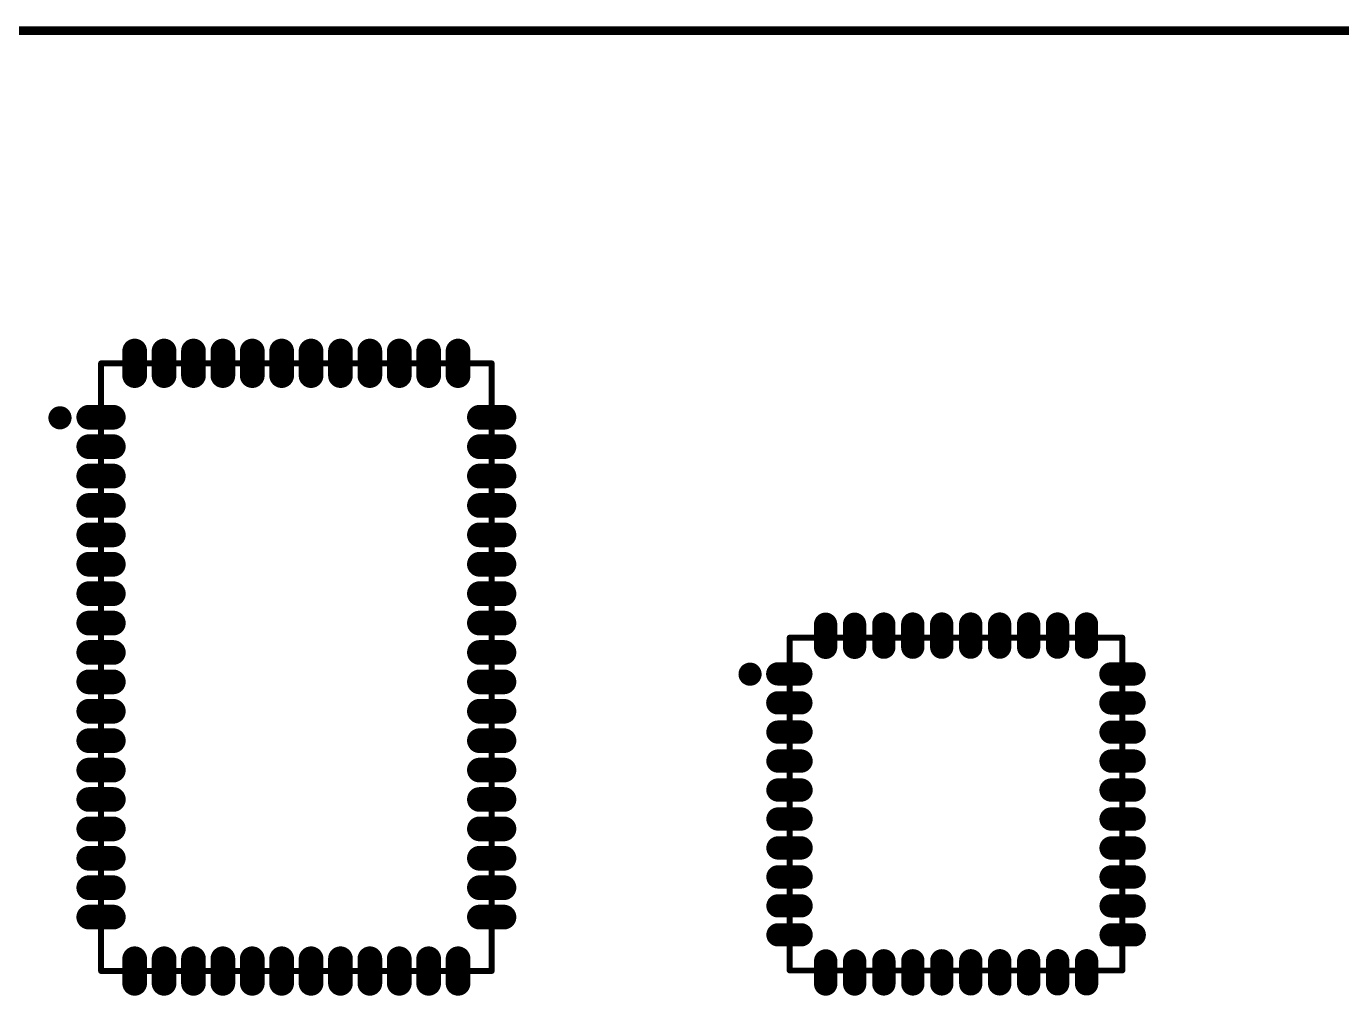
# Model space of a CAD drawing. Header units: millimetres. Extents: x 25 to 178, y 46 to 106.
# Drawn here: x 56.14 to 101.6, y 72.19 to 105.69 of the extents above; entities that cross this region are included whole.
import ezdxf

# ---------------------------------------------------------------- set-up
doc = ezdxf.new("R2010")
doc.units = ezdxf.units.MM
for name, color, linetype in [('KeepOutLayer', 6, 'Continuous'), ('Mechanical13', 56, 'Continuous'), ('TopLayer', 1, 'Continuous'), ('TopOverlay', 2, 'Continuous'), ('TopPaste', 8, 'Continuous'), ('TopSolder', 216, 'Continuous')]:
    doc.layers.add(name, color=color, linetype=linetype)

# ---------------------------------------------------------------- blocks, each defined once
blk = doc.blocks.new('BTM625_C_3')
at = {"layer": 'Mechanical13', "const_width": 0.1}
for points in [[(-6.75, 10.5), (6.75, 10.5)], [(-6.75, -10.5), (-6.75, 10.5)], [(6.75, -10.5), (6.75, 10.5)], [(-6.75, -10.5), (6.75, -10.5)]]:
    blk.add_lwpolyline(points, dxfattribs=at)
at = {"layer": 'Mechanical13', "const_width": 0.05}
for points in [[(-6.775, 10.5, 1), (-6.725, 10.5, 1)], [(-6.775, 10.5, 1), (-6.725, 10.5, 1)], [(6.725, 10.5, 1), (6.775, 10.5, 1)], [(6.725, 10.5, 1), (6.775, 10.5, 1)], [(-6.775, -10.5, 1), (-6.725, -10.5, 1)], [(-6.775, -10.5, 1), (-6.725, -10.5, 1)], [(6.725, -10.5, 1), (6.775, -10.5, 1)], [(6.725, -10.5, 1), (6.775, -10.5, 1)]]:
    blk.add_lwpolyline(points, format="xyb", close=True, dxfattribs=at)
at = {"layer": 'TopLayer', "const_width": 0.65}
for points in [[(-5.588, 10.925), (-5.588, 10.075)], [(-4.572, 10.925), (-4.572, 10.075)], [(-3.556, 10.925), (-3.556, 10.075)], [(-2.54, 10.925), (-2.54, 10.075)], [(-1.524, 10.925), (-1.524, 10.075)], [(-0.508, 10.925), (-0.508, 10.075)], [(0.508, 10.925), (0.508, 10.075)], [(1.524, 10.925), (1.524, 10.075)], [(2.54, 10.925), (2.54, 10.075)], [(3.556, 10.925), (3.556, 10.075)], [(4.572, 10.925), (4.572, 10.075)], [(5.588, 10.925), (5.588, 10.075)], [(-7.175, 8.636), (-6.325, 8.636)], [(6.325, 8.636), (7.175, 8.636)], [(-7.175, 7.62), (-6.325, 7.62)], [(6.325, 7.62), (7.175, 7.62)], [(-7.175, 6.604), (-6.325, 6.604)], [(6.325, 6.604), (7.175, 6.604)], [(-7.175, 5.588), (-6.325, 5.588)], [(6.325, 5.588), (7.175, 5.588)], [(-7.175, 4.572), (-6.325, 4.572)], [(6.325, 4.572), (7.175, 4.572)], [(-7.175, 3.556), (-6.325, 3.556)], [(6.325, 3.556), (7.175, 3.556)], [(-7.175, 2.54), (-6.325, 2.54)], [(6.325, 2.54), (7.175, 2.54)], [(-7.175, 1.524), (-6.325, 1.524)], [(6.325, 1.524), (7.175, 1.524)], [(-7.175, 0.508), (-6.325, 0.508)], [(6.325, 0.508), (7.175, 0.508)], [(-7.175, -0.508), (-6.325, -0.508)], [(6.325, -0.508), (7.175, -0.508)], [(-7.175, -1.524), (-6.325, -1.524)], [(6.325, -1.524), (7.175, -1.524)], [(-7.175, -2.54), (-6.325, -2.54)], [(6.325, -2.54), (7.175, -2.54)], [(-7.175, -3.556), (-6.325, -3.556)], [(6.325, -3.556), (7.175, -3.556)], [(-7.175, -4.572), (-6.325, -4.572)], [(6.325, -4.572), (7.175, -4.572)], [(-7.175, -5.588), (-6.325, -5.588)], [(6.325, -5.588), (7.175, -5.588)], [(-7.175, -6.604), (-6.325, -6.604)], [(6.325, -6.604), (7.175, -6.604)], [(-7.175, -7.62), (-6.325, -7.62)], [(6.325, -7.62), (7.175, -7.62)], [(-7.175, -8.636), (-6.325, -8.636)], [(6.325, -8.636), (7.175, -8.636)], [(-5.588, -10.075), (-5.588, -10.925)], [(-4.572, -10.075), (-4.572, -10.925)], [(-3.556, -10.075), (-3.556, -10.925)], [(-2.54, -10.075), (-2.54, -10.925)], [(-1.524, -10.075), (-1.524, -10.925)], [(-0.508, -10.075), (-0.508, -10.925)], [(0.508, -10.075), (0.508, -10.925)], [(1.524, -10.075), (1.524, -10.925)], [(2.54, -10.075), (2.54, -10.925)], [(3.556, -10.075), (3.556, -10.925)], [(4.572, -10.075), (4.572, -10.925)], [(5.588, -10.075), (5.588, -10.925)]]:
    blk.add_lwpolyline(points, dxfattribs=at)
at = {"layer": 'TopLayer', "const_width": 0.325}
for points in [[(-5.75, 10.925, 1), (-5.426, 10.925, 1)], [(-4.734, 10.925, 1), (-4.41, 10.925, 1)], [(-3.718, 10.925, 1), (-3.394, 10.925, 1)], [(-2.702, 10.925, 1), (-2.378, 10.925, 1)], [(-1.686, 10.925, 1), (-1.362, 10.925, 1)], [(-0.67, 10.925, 1), (-0.346, 10.925, 1)], [(0.346, 10.925, 1), (0.67, 10.925, 1)], [(1.362, 10.925, 1), (1.686, 10.925, 1)], [(2.378, 10.925, 1), (2.702, 10.925, 1)], [(3.394, 10.925, 1), (3.718, 10.925, 1)], [(4.41, 10.925, 1), (4.734, 10.925, 1)], [(5.426, 10.925, 1), (5.75, 10.925, 1)], [(-5.75, 10.075, 1), (-5.426, 10.075, 1)], [(-4.734, 10.075, 1), (-4.41, 10.075, 1)], [(-3.718, 10.075, 1), (-3.394, 10.075, 1)], [(-2.702, 10.075, 1), (-2.378, 10.075, 1)], [(-1.686, 10.075, 1), (-1.362, 10.075, 1)], [(-0.67, 10.075, 1), (-0.346, 10.075, 1)], [(0.346, 10.075, 1), (0.67, 10.075, 1)], [(1.362, 10.075, 1), (1.686, 10.075, 1)], [(2.378, 10.075, 1), (2.702, 10.075, 1)], [(3.394, 10.075, 1), (3.718, 10.075, 1)], [(4.41, 10.075, 1), (4.734, 10.075, 1)], [(5.426, 10.075, 1), (5.75, 10.075, 1)], [(-7.337, 8.636, 1), (-7.012, 8.636, 1)], [(-6.488, 8.636, 1), (-6.163, 8.636, 1)], [(6.163, 8.636, 1), (6.488, 8.636, 1)], [(7.012, 8.636, 1), (7.337, 8.636, 1)], [(-7.337, 7.62, 1), (-7.012, 7.62, 1)], [(-6.488, 7.62, 1), (-6.163, 7.62, 1)], [(6.163, 7.62, 1), (6.488, 7.62, 1)], [(7.012, 7.62, 1), (7.337, 7.62, 1)], [(-7.337, 6.604, 1), (-7.012, 6.604, 1)], [(-6.488, 6.604, 1), (-6.163, 6.604, 1)], [(6.163, 6.604, 1), (6.488, 6.604, 1)], [(7.012, 6.604, 1), (7.337, 6.604, 1)], [(-7.337, 5.588, 1), (-7.012, 5.588, 1)], [(-6.488, 5.588, 1), (-6.163, 5.588, 1)], [(6.163, 5.588, 1), (6.488, 5.588, 1)], [(7.012, 5.588, 1), (7.337, 5.588, 1)], [(-7.337, 4.572, 1), (-7.012, 4.572, 1)], [(-6.488, 4.572, 1), (-6.163, 4.572, 1)], [(6.163, 4.572, 1), (6.488, 4.572, 1)], [(7.012, 4.572, 1), (7.337, 4.572, 1)], [(-7.337, 3.556, 1), (-7.012, 3.556, 1)], [(-6.488, 3.556, 1), (-6.163, 3.556, 1)], [(6.163, 3.556, 1), (6.488, 3.556, 1)], [(7.012, 3.556, 1), (7.337, 3.556, 1)], [(-7.337, 2.54, 1), (-7.012, 2.54, 1)], [(-6.488, 2.54, 1), (-6.163, 2.54, 1)], [(6.163, 2.54, 1), (6.488, 2.54, 1)], [(7.012, 2.54, 1), (7.337, 2.54, 1)], [(-7.337, 1.524, 1), (-7.012, 1.524, 1)], [(-6.488, 1.524, 1), (-6.163, 1.524, 1)], [(6.163, 1.524, 1), (6.488, 1.524, 1)], [(7.012, 1.524, 1), (7.337, 1.524, 1)], [(-7.337, 0.508, 1), (-7.012, 0.508, 1)], [(-6.488, 0.508, 1), (-6.163, 0.508, 1)], [(6.163, 0.508, 1), (6.488, 0.508, 1)], [(7.012, 0.508, 1), (7.337, 0.508, 1)], [(-7.337, -0.508, 1), (-7.012, -0.508, 1)], [(-6.488, -0.508, 1), (-6.163, -0.508, 1)], [(6.163, -0.508, 1), (6.488, -0.508, 1)], [(7.012, -0.508, 1), (7.337, -0.508, 1)], [(-7.337, -1.524, 1), (-7.012, -1.524, 1)], [(-6.488, -1.524, 1), (-6.163, -1.524, 1)], [(6.163, -1.524, 1), (6.488, -1.524, 1)], [(7.012, -1.524, 1), (7.337, -1.524, 1)], [(-7.337, -2.54, 1), (-7.012, -2.54, 1)], [(-6.488, -2.54, 1), (-6.163, -2.54, 1)], [(6.163, -2.54, 1), (6.488, -2.54, 1)], [(7.012, -2.54, 1), (7.337, -2.54, 1)], [(-7.337, -3.556, 1), (-7.012, -3.556, 1)], [(-6.488, -3.556, 1), (-6.163, -3.556, 1)], [(6.163, -3.556, 1), (6.488, -3.556, 1)], [(7.012, -3.556, 1), (7.337, -3.556, 1)], [(-7.337, -4.572, 1), (-7.012, -4.572, 1)], [(-6.488, -4.572, 1), (-6.163, -4.572, 1)], [(6.163, -4.572, 1), (6.488, -4.572, 1)], [(7.012, -4.572, 1), (7.337, -4.572, 1)], [(-7.337, -5.588, 1), (-7.012, -5.588, 1)], [(-6.488, -5.588, 1), (-6.163, -5.588, 1)], [(6.163, -5.588, 1), (6.488, -5.588, 1)], [(7.012, -5.588, 1), (7.337, -5.588, 1)], [(-7.337, -6.604, 1), (-7.012, -6.604, 1)], [(-6.488, -6.604, 1), (-6.163, -6.604, 1)], [(6.163, -6.604, 1), (6.488, -6.604, 1)], [(7.012, -6.604, 1), (7.337, -6.604, 1)], [(-7.337, -7.62, 1), (-7.012, -7.62, 1)], [(-6.488, -7.62, 1), (-6.163, -7.62, 1)], [(6.163, -7.62, 1), (6.488, -7.62, 1)], [(7.012, -7.62, 1), (7.337, -7.62, 1)], [(-7.337, -8.636, 1), (-7.012, -8.636, 1)], [(-6.488, -8.636, 1), (-6.163, -8.636, 1)], [(6.163, -8.636, 1), (6.488, -8.636, 1)], [(7.012, -8.636, 1), (7.337, -8.636, 1)], [(-5.75, -10.075, 1), (-5.426, -10.075, 1)], [(-4.734, -10.075, 1), (-4.41, -10.075, 1)], [(-3.718, -10.075, 1), (-3.394, -10.075, 1)], [(-2.702, -10.075, 1), (-2.378, -10.075, 1)], [(-1.686, -10.075, 1), (-1.362, -10.075, 1)], [(-0.67, -10.075, 1), (-0.346, -10.075, 1)], [(0.346, -10.075, 1), (0.67, -10.075, 1)], [(1.362, -10.075, 1), (1.686, -10.075, 1)], [(2.378, -10.075, 1), (2.702, -10.075, 1)], [(3.394, -10.075, 1), (3.718, -10.075, 1)], [(4.41, -10.075, 1), (4.734, -10.075, 1)], [(5.426, -10.075, 1), (5.75, -10.075, 1)], [(-5.75, -10.925, 1), (-5.426, -10.925, 1)], [(-4.734, -10.925, 1), (-4.41, -10.925, 1)], [(-3.718, -10.925, 1), (-3.394, -10.925, 1)], [(-2.702, -10.925, 1), (-2.378, -10.925, 1)], [(-1.686, -10.925, 1), (-1.362, -10.925, 1)], [(-0.67, -10.925, 1), (-0.346, -10.925, 1)], [(0.346, -10.925, 1), (0.67, -10.925, 1)], [(1.362, -10.925, 1), (1.686, -10.925, 1)], [(2.378, -10.925, 1), (2.702, -10.925, 1)], [(3.394, -10.925, 1), (3.718, -10.925, 1)], [(4.41, -10.925, 1), (4.734, -10.925, 1)], [(5.426, -10.925, 1), (5.75, -10.925, 1)]]:
    blk.add_lwpolyline(points, format="xyb", close=True, dxfattribs=at)
at = {"layer": 'TopOverlay', "const_width": 0.2}
for points in [[(-6.75, 10.5), (6.75, 10.5)], [(-6.75, -10.5), (-6.75, 10.5)], [(6.75, -10.5), (6.75, 10.5)], [(-6.75, -10.5), (-5.588, -10.5)], [(-5.588, -10.5), (6.75, -10.5)]]:
    blk.add_lwpolyline(points, dxfattribs=at)
at = {"layer": 'TopOverlay'}
for points, const_width in [([(-6.8, 10.5, 1), (-6.7, 10.5, 1)], 0.1), ([(-6.8, 10.5, 1), (-6.7, 10.5, 1)], 0.1), ([(6.7, 10.5, 1), (6.8, 10.5, 1)], 0.1), ([(6.7, 10.5, 1), (6.8, 10.5, 1)], 0.1), ([(-8.369, 8.617, 1), (-7.969, 8.617, 1)], 0.4), ([(-6.8, -10.5, 1), (-6.7, -10.5, 1)], 0.1), ([(-6.8, -10.5, 1), (-6.7, -10.5, 1)], 0.1), ([(-5.638, -10.5, 1), (-5.538, -10.5, 1)], 0.1), ([(-5.638, -10.5, 1), (-5.538, -10.5, 1)], 0.1), ([(6.7, -10.5, 1), (6.8, -10.5, 1)], 0.1), ([(6.7, -10.5, 1), (6.8, -10.5, 1)], 0.1)]:
    blk.add_lwpolyline(points, format="xyb", close=True, dxfattribs=dict(at, const_width=const_width))
at = {"layer": 'TopPaste', "const_width": 0.65}
for points in [[(-5.588, 10.925), (-5.588, 10.075)], [(-4.572, 10.925), (-4.572, 10.075)], [(-3.556, 10.925), (-3.556, 10.075)], [(-2.54, 10.925), (-2.54, 10.075)], [(-1.524, 10.925), (-1.524, 10.075)], [(-0.508, 10.925), (-0.508, 10.075)], [(0.508, 10.925), (0.508, 10.075)], [(1.524, 10.925), (1.524, 10.075)], [(2.54, 10.925), (2.54, 10.075)], [(3.556, 10.925), (3.556, 10.075)], [(4.572, 10.925), (4.572, 10.075)], [(5.588, 10.925), (5.588, 10.075)], [(-7.175, 8.636), (-6.325, 8.636)], [(6.325, 8.636), (7.175, 8.636)], [(-7.175, 7.62), (-6.325, 7.62)], [(6.325, 7.62), (7.175, 7.62)], [(-7.175, 6.604), (-6.325, 6.604)], [(6.325, 6.604), (7.175, 6.604)], [(-7.175, 5.588), (-6.325, 5.588)], [(6.325, 5.588), (7.175, 5.588)], [(-7.175, 4.572), (-6.325, 4.572)], [(6.325, 4.572), (7.175, 4.572)], [(-7.175, 3.556), (-6.325, 3.556)], [(6.325, 3.556), (7.175, 3.556)], [(-7.175, 2.54), (-6.325, 2.54)], [(6.325, 2.54), (7.175, 2.54)], [(-7.175, 1.524), (-6.325, 1.524)], [(6.325, 1.524), (7.175, 1.524)], [(-7.175, 0.508), (-6.325, 0.508)], [(6.325, 0.508), (7.175, 0.508)], [(-7.175, -0.508), (-6.325, -0.508)], [(6.325, -0.508), (7.175, -0.508)], [(-7.175, -1.524), (-6.325, -1.524)], [(6.325, -1.524), (7.175, -1.524)], [(-7.175, -2.54), (-6.325, -2.54)], [(6.325, -2.54), (7.175, -2.54)], [(-7.175, -3.556), (-6.325, -3.556)], [(6.325, -3.556), (7.175, -3.556)], [(-7.175, -4.572), (-6.325, -4.572)], [(6.325, -4.572), (7.175, -4.572)], [(-7.175, -5.588), (-6.325, -5.588)], [(6.325, -5.588), (7.175, -5.588)], [(-7.175, -6.604), (-6.325, -6.604)], [(6.325, -6.604), (7.175, -6.604)], [(-7.175, -7.62), (-6.325, -7.62)], [(6.325, -7.62), (7.175, -7.62)], [(-7.175, -8.636), (-6.325, -8.636)], [(6.325, -8.636), (7.175, -8.636)], [(-5.588, -10.075), (-5.588, -10.925)], [(-4.572, -10.075), (-4.572, -10.925)], [(-3.556, -10.075), (-3.556, -10.925)], [(-2.54, -10.075), (-2.54, -10.925)], [(-1.524, -10.075), (-1.524, -10.925)], [(-0.508, -10.075), (-0.508, -10.925)], [(0.508, -10.075), (0.508, -10.925)], [(1.524, -10.075), (1.524, -10.925)], [(2.54, -10.075), (2.54, -10.925)], [(3.556, -10.075), (3.556, -10.925)], [(4.572, -10.075), (4.572, -10.925)], [(5.588, -10.075), (5.588, -10.925)]]:
    blk.add_lwpolyline(points, dxfattribs=at)
at = {"layer": 'TopPaste', "const_width": 0.325}
for points in [[(-5.75, 10.925, 1), (-5.426, 10.925, 1)], [(-4.734, 10.925, 1), (-4.41, 10.925, 1)], [(-3.718, 10.925, 1), (-3.394, 10.925, 1)], [(-2.702, 10.925, 1), (-2.378, 10.925, 1)], [(-1.686, 10.925, 1), (-1.362, 10.925, 1)], [(-0.67, 10.925, 1), (-0.346, 10.925, 1)], [(0.346, 10.925, 1), (0.67, 10.925, 1)], [(1.362, 10.925, 1), (1.686, 10.925, 1)], [(2.378, 10.925, 1), (2.702, 10.925, 1)], [(3.394, 10.925, 1), (3.718, 10.925, 1)], [(4.41, 10.925, 1), (4.734, 10.925, 1)], [(5.426, 10.925, 1), (5.75, 10.925, 1)], [(-5.75, 10.075, 1), (-5.426, 10.075, 1)], [(-4.734, 10.075, 1), (-4.41, 10.075, 1)], [(-3.718, 10.075, 1), (-3.394, 10.075, 1)], [(-2.702, 10.075, 1), (-2.378, 10.075, 1)], [(-1.686, 10.075, 1), (-1.362, 10.075, 1)], [(-0.67, 10.075, 1), (-0.346, 10.075, 1)], [(0.346, 10.075, 1), (0.67, 10.075, 1)], [(1.362, 10.075, 1), (1.686, 10.075, 1)], [(2.378, 10.075, 1), (2.702, 10.075, 1)], [(3.394, 10.075, 1), (3.718, 10.075, 1)], [(4.41, 10.075, 1), (4.734, 10.075, 1)], [(5.426, 10.075, 1), (5.75, 10.075, 1)], [(-7.337, 8.636, 1), (-7.012, 8.636, 1)], [(-6.488, 8.636, 1), (-6.163, 8.636, 1)], [(6.163, 8.636, 1), (6.488, 8.636, 1)], [(7.012, 8.636, 1), (7.337, 8.636, 1)], [(-7.337, 7.62, 1), (-7.012, 7.62, 1)], [(-6.488, 7.62, 1), (-6.163, 7.62, 1)], [(6.163, 7.62, 1), (6.488, 7.62, 1)], [(7.012, 7.62, 1), (7.337, 7.62, 1)], [(-7.337, 6.604, 1), (-7.012, 6.604, 1)], [(-6.488, 6.604, 1), (-6.163, 6.604, 1)], [(6.163, 6.604, 1), (6.488, 6.604, 1)], [(7.012, 6.604, 1), (7.337, 6.604, 1)], [(-7.337, 5.588, 1), (-7.012, 5.588, 1)], [(-6.488, 5.588, 1), (-6.163, 5.588, 1)], [(6.163, 5.588, 1), (6.488, 5.588, 1)], [(7.012, 5.588, 1), (7.337, 5.588, 1)], [(-7.337, 4.572, 1), (-7.012, 4.572, 1)], [(-6.488, 4.572, 1), (-6.163, 4.572, 1)], [(6.163, 4.572, 1), (6.488, 4.572, 1)], [(7.012, 4.572, 1), (7.337, 4.572, 1)], [(-7.337, 3.556, 1), (-7.012, 3.556, 1)], [(-6.488, 3.556, 1), (-6.163, 3.556, 1)], [(6.163, 3.556, 1), (6.488, 3.556, 1)], [(7.012, 3.556, 1), (7.337, 3.556, 1)], [(-7.337, 2.54, 1), (-7.012, 2.54, 1)], [(-6.488, 2.54, 1), (-6.163, 2.54, 1)], [(6.163, 2.54, 1), (6.488, 2.54, 1)], [(7.012, 2.54, 1), (7.337, 2.54, 1)], [(-7.337, 1.524, 1), (-7.012, 1.524, 1)], [(-6.488, 1.524, 1), (-6.163, 1.524, 1)], [(6.163, 1.524, 1), (6.488, 1.524, 1)], [(7.012, 1.524, 1), (7.337, 1.524, 1)], [(-7.337, 0.508, 1), (-7.012, 0.508, 1)], [(-6.488, 0.508, 1), (-6.163, 0.508, 1)], [(6.163, 0.508, 1), (6.488, 0.508, 1)], [(7.012, 0.508, 1), (7.337, 0.508, 1)], [(-7.337, -0.508, 1), (-7.012, -0.508, 1)], [(-6.488, -0.508, 1), (-6.163, -0.508, 1)], [(6.163, -0.508, 1), (6.488, -0.508, 1)], [(7.012, -0.508, 1), (7.337, -0.508, 1)], [(-7.337, -1.524, 1), (-7.012, -1.524, 1)], [(-6.488, -1.524, 1), (-6.163, -1.524, 1)], [(6.163, -1.524, 1), (6.488, -1.524, 1)], [(7.012, -1.524, 1), (7.337, -1.524, 1)], [(-7.337, -2.54, 1), (-7.012, -2.54, 1)], [(-6.488, -2.54, 1), (-6.163, -2.54, 1)], [(6.163, -2.54, 1), (6.488, -2.54, 1)], [(7.012, -2.54, 1), (7.337, -2.54, 1)], [(-7.337, -3.556, 1), (-7.012, -3.556, 1)], [(-6.488, -3.556, 1), (-6.163, -3.556, 1)], [(6.163, -3.556, 1), (6.488, -3.556, 1)], [(7.012, -3.556, 1), (7.337, -3.556, 1)], [(-7.337, -4.572, 1), (-7.012, -4.572, 1)], [(-6.488, -4.572, 1), (-6.163, -4.572, 1)], [(6.163, -4.572, 1), (6.488, -4.572, 1)], [(7.012, -4.572, 1), (7.337, -4.572, 1)], [(-7.337, -5.588, 1), (-7.012, -5.588, 1)], [(-6.488, -5.588, 1), (-6.163, -5.588, 1)], [(6.163, -5.588, 1), (6.488, -5.588, 1)], [(7.012, -5.588, 1), (7.337, -5.588, 1)], [(-7.337, -6.604, 1), (-7.012, -6.604, 1)], [(-6.488, -6.604, 1), (-6.163, -6.604, 1)], [(6.163, -6.604, 1), (6.488, -6.604, 1)], [(7.012, -6.604, 1), (7.337, -6.604, 1)], [(-7.337, -7.62, 1), (-7.012, -7.62, 1)], [(-6.488, -7.62, 1), (-6.163, -7.62, 1)], [(6.163, -7.62, 1), (6.488, -7.62, 1)], [(7.012, -7.62, 1), (7.337, -7.62, 1)], [(-7.337, -8.636, 1), (-7.012, -8.636, 1)], [(-6.488, -8.636, 1), (-6.163, -8.636, 1)], [(6.163, -8.636, 1), (6.488, -8.636, 1)], [(7.012, -8.636, 1), (7.337, -8.636, 1)], [(-5.75, -10.075, 1), (-5.426, -10.075, 1)], [(-4.734, -10.075, 1), (-4.41, -10.075, 1)], [(-3.718, -10.075, 1), (-3.394, -10.075, 1)], [(-2.702, -10.075, 1), (-2.378, -10.075, 1)], [(-1.686, -10.075, 1), (-1.362, -10.075, 1)], [(-0.67, -10.075, 1), (-0.346, -10.075, 1)], [(0.346, -10.075, 1), (0.67, -10.075, 1)], [(1.362, -10.075, 1), (1.686, -10.075, 1)], [(2.378, -10.075, 1), (2.702, -10.075, 1)], [(3.394, -10.075, 1), (3.718, -10.075, 1)], [(4.41, -10.075, 1), (4.734, -10.075, 1)], [(5.426, -10.075, 1), (5.75, -10.075, 1)], [(-5.75, -10.925, 1), (-5.426, -10.925, 1)], [(-4.734, -10.925, 1), (-4.41, -10.925, 1)], [(-3.718, -10.925, 1), (-3.394, -10.925, 1)], [(-2.702, -10.925, 1), (-2.378, -10.925, 1)], [(-1.686, -10.925, 1), (-1.362, -10.925, 1)], [(-0.67, -10.925, 1), (-0.346, -10.925, 1)], [(0.346, -10.925, 1), (0.67, -10.925, 1)], [(1.362, -10.925, 1), (1.686, -10.925, 1)], [(2.378, -10.925, 1), (2.702, -10.925, 1)], [(3.394, -10.925, 1), (3.718, -10.925, 1)], [(4.41, -10.925, 1), (4.734, -10.925, 1)], [(5.426, -10.925, 1), (5.75, -10.925, 1)]]:
    blk.add_lwpolyline(points, format="xyb", close=True, dxfattribs=at)
at = {"layer": 'TopSolder', "const_width": 0.853}
for points in [[(-5.588, 10.925), (-5.588, 10.075)], [(-4.572, 10.925), (-4.572, 10.075)], [(-3.556, 10.925), (-3.556, 10.075)], [(-2.54, 10.925), (-2.54, 10.075)], [(-1.524, 10.925), (-1.524, 10.075)], [(-0.508, 10.925), (-0.508, 10.075)], [(0.508, 10.925), (0.508, 10.075)], [(1.524, 10.925), (1.524, 10.075)], [(2.54, 10.925), (2.54, 10.075)], [(3.556, 10.925), (3.556, 10.075)], [(4.572, 10.925), (4.572, 10.075)], [(5.588, 10.925), (5.588, 10.075)], [(-7.175, 8.636), (-6.325, 8.636)], [(6.325, 8.636), (7.175, 8.636)], [(-7.175, 7.62), (-6.325, 7.62)], [(6.325, 7.62), (7.175, 7.62)], [(-7.175, 6.604), (-6.325, 6.604)], [(6.325, 6.604), (7.175, 6.604)], [(-7.175, 5.588), (-6.325, 5.588)], [(6.325, 5.588), (7.175, 5.588)], [(-7.175, 4.572), (-6.325, 4.572)], [(6.325, 4.572), (7.175, 4.572)], [(-7.175, 3.556), (-6.325, 3.556)], [(6.325, 3.556), (7.175, 3.556)], [(-7.175, 2.54), (-6.325, 2.54)], [(6.325, 2.54), (7.175, 2.54)], [(-7.175, 1.524), (-6.325, 1.524)], [(6.325, 1.524), (7.175, 1.524)], [(-7.175, 0.508), (-6.325, 0.508)], [(6.325, 0.508), (7.175, 0.508)], [(-7.175, -0.508), (-6.325, -0.508)], [(6.325, -0.508), (7.175, -0.508)], [(-7.175, -1.524), (-6.325, -1.524)], [(6.325, -1.524), (7.175, -1.524)], [(-7.175, -2.54), (-6.325, -2.54)], [(6.325, -2.54), (7.175, -2.54)], [(-7.175, -3.556), (-6.325, -3.556)], [(6.325, -3.556), (7.175, -3.556)], [(-7.175, -4.572), (-6.325, -4.572)], [(6.325, -4.572), (7.175, -4.572)], [(-7.175, -5.588), (-6.325, -5.588)], [(6.325, -5.588), (7.175, -5.588)], [(-7.175, -6.604), (-6.325, -6.604)], [(6.325, -6.604), (7.175, -6.604)], [(-7.175, -7.62), (-6.325, -7.62)], [(6.325, -7.62), (7.175, -7.62)], [(-7.175, -8.636), (-6.325, -8.636)], [(6.325, -8.636), (7.175, -8.636)], [(-5.588, -10.075), (-5.588, -10.925)], [(-4.572, -10.075), (-4.572, -10.925)], [(-3.556, -10.075), (-3.556, -10.925)], [(-2.54, -10.075), (-2.54, -10.925)], [(-1.524, -10.075), (-1.524, -10.925)], [(-0.508, -10.075), (-0.508, -10.925)], [(0.508, -10.075), (0.508, -10.925)], [(1.524, -10.075), (1.524, -10.925)], [(2.54, -10.075), (2.54, -10.925)], [(3.556, -10.075), (3.556, -10.925)], [(4.572, -10.075), (4.572, -10.925)], [(5.588, -10.075), (5.588, -10.925)]]:
    blk.add_lwpolyline(points, dxfattribs=at)
at = {"layer": 'TopSolder', "const_width": 0.427}
for points in [[(-5.801, 10.925, 1), (-5.375, 10.925, 1)], [(-4.785, 10.925, 1), (-4.359, 10.925, 1)], [(-3.769, 10.925, 1), (-3.343, 10.925, 1)], [(-2.753, 10.925, 1), (-2.327, 10.925, 1)], [(-1.737, 10.925, 1), (-1.311, 10.925, 1)], [(-0.721, 10.925, 1), (-0.295, 10.925, 1)], [(0.295, 10.925, 1), (0.721, 10.925, 1)], [(1.311, 10.925, 1), (1.737, 10.925, 1)], [(2.327, 10.925, 1), (2.753, 10.925, 1)], [(3.343, 10.925, 1), (3.769, 10.925, 1)], [(4.359, 10.925, 1), (4.785, 10.925, 1)], [(5.375, 10.925, 1), (5.801, 10.925, 1)], [(-5.801, 10.075, 1), (-5.375, 10.075, 1)], [(-4.785, 10.075, 1), (-4.359, 10.075, 1)], [(-3.769, 10.075, 1), (-3.343, 10.075, 1)], [(-2.753, 10.075, 1), (-2.327, 10.075, 1)], [(-1.737, 10.075, 1), (-1.311, 10.075, 1)], [(-0.721, 10.075, 1), (-0.295, 10.075, 1)], [(0.295, 10.075, 1), (0.721, 10.075, 1)], [(1.311, 10.075, 1), (1.737, 10.075, 1)], [(2.327, 10.075, 1), (2.753, 10.075, 1)], [(3.343, 10.075, 1), (3.769, 10.075, 1)], [(4.359, 10.075, 1), (4.785, 10.075, 1)], [(5.375, 10.075, 1), (5.801, 10.075, 1)], [(-7.388, 8.636, 1), (-6.962, 8.636, 1)], [(-6.538, 8.636, 1), (-6.112, 8.636, 1)], [(6.112, 8.636, 1), (6.538, 8.636, 1)], [(6.962, 8.636, 1), (7.388, 8.636, 1)], [(-7.388, 7.62, 1), (-6.962, 7.62, 1)], [(-6.538, 7.62, 1), (-6.112, 7.62, 1)], [(6.112, 7.62, 1), (6.538, 7.62, 1)], [(6.962, 7.62, 1), (7.388, 7.62, 1)], [(-7.388, 6.604, 1), (-6.962, 6.604, 1)], [(-6.538, 6.604, 1), (-6.112, 6.604, 1)], [(6.112, 6.604, 1), (6.538, 6.604, 1)], [(6.962, 6.604, 1), (7.388, 6.604, 1)], [(-7.388, 5.588, 1), (-6.962, 5.588, 1)], [(-6.538, 5.588, 1), (-6.112, 5.588, 1)], [(6.112, 5.588, 1), (6.538, 5.588, 1)], [(6.962, 5.588, 1), (7.388, 5.588, 1)], [(-7.388, 4.572, 1), (-6.962, 4.572, 1)], [(-6.538, 4.572, 1), (-6.112, 4.572, 1)], [(6.112, 4.572, 1), (6.538, 4.572, 1)], [(6.962, 4.572, 1), (7.388, 4.572, 1)], [(-7.388, 3.556, 1), (-6.962, 3.556, 1)], [(-6.538, 3.556, 1), (-6.112, 3.556, 1)], [(6.112, 3.556, 1), (6.538, 3.556, 1)], [(6.962, 3.556, 1), (7.388, 3.556, 1)], [(-7.388, 2.54, 1), (-6.962, 2.54, 1)], [(-6.538, 2.54, 1), (-6.112, 2.54, 1)], [(6.112, 2.54, 1), (6.538, 2.54, 1)], [(6.962, 2.54, 1), (7.388, 2.54, 1)], [(-7.388, 1.524, 1), (-6.962, 1.524, 1)], [(-6.538, 1.524, 1), (-6.112, 1.524, 1)], [(6.112, 1.524, 1), (6.538, 1.524, 1)], [(6.962, 1.524, 1), (7.388, 1.524, 1)], [(-7.388, 0.508, 1), (-6.962, 0.508, 1)], [(-6.538, 0.508, 1), (-6.112, 0.508, 1)], [(6.112, 0.508, 1), (6.538, 0.508, 1)], [(6.962, 0.508, 1), (7.388, 0.508, 1)], [(-7.388, -0.508, 1), (-6.962, -0.508, 1)], [(-6.538, -0.508, 1), (-6.112, -0.508, 1)], [(6.112, -0.508, 1), (6.538, -0.508, 1)], [(6.962, -0.508, 1), (7.388, -0.508, 1)], [(-7.388, -1.524, 1), (-6.962, -1.524, 1)], [(-6.538, -1.524, 1), (-6.112, -1.524, 1)], [(6.112, -1.524, 1), (6.538, -1.524, 1)], [(6.962, -1.524, 1), (7.388, -1.524, 1)], [(-7.388, -2.54, 1), (-6.962, -2.54, 1)], [(-6.538, -2.54, 1), (-6.112, -2.54, 1)], [(6.112, -2.54, 1), (6.538, -2.54, 1)], [(6.962, -2.54, 1), (7.388, -2.54, 1)], [(-7.388, -3.556, 1), (-6.962, -3.556, 1)], [(-6.538, -3.556, 1), (-6.112, -3.556, 1)], [(6.112, -3.556, 1), (6.538, -3.556, 1)], [(6.962, -3.556, 1), (7.388, -3.556, 1)], [(-7.388, -4.572, 1), (-6.962, -4.572, 1)], [(-6.538, -4.572, 1), (-6.112, -4.572, 1)], [(6.112, -4.572, 1), (6.538, -4.572, 1)], [(6.962, -4.572, 1), (7.388, -4.572, 1)], [(-7.388, -5.588, 1), (-6.962, -5.588, 1)], [(-6.538, -5.588, 1), (-6.112, -5.588, 1)], [(6.112, -5.588, 1), (6.538, -5.588, 1)], [(6.962, -5.588, 1), (7.388, -5.588, 1)], [(-7.388, -6.604, 1), (-6.962, -6.604, 1)], [(-6.538, -6.604, 1), (-6.112, -6.604, 1)], [(6.112, -6.604, 1), (6.538, -6.604, 1)], [(6.962, -6.604, 1), (7.388, -6.604, 1)], [(-7.388, -7.62, 1), (-6.962, -7.62, 1)], [(-6.538, -7.62, 1), (-6.112, -7.62, 1)], [(6.112, -7.62, 1), (6.538, -7.62, 1)], [(6.962, -7.62, 1), (7.388, -7.62, 1)], [(-7.388, -8.636, 1), (-6.962, -8.636, 1)], [(-6.538, -8.636, 1), (-6.112, -8.636, 1)], [(6.112, -8.636, 1), (6.538, -8.636, 1)], [(6.962, -8.636, 1), (7.388, -8.636, 1)], [(-5.801, -10.075, 1), (-5.375, -10.075, 1)], [(-4.785, -10.075, 1), (-4.359, -10.075, 1)], [(-3.769, -10.075, 1), (-3.343, -10.075, 1)], [(-2.753, -10.075, 1), (-2.327, -10.075, 1)], [(-1.737, -10.075, 1), (-1.311, -10.075, 1)], [(-0.721, -10.075, 1), (-0.295, -10.075, 1)], [(0.295, -10.075, 1), (0.721, -10.075, 1)], [(1.311, -10.075, 1), (1.737, -10.075, 1)], [(2.327, -10.075, 1), (2.753, -10.075, 1)], [(3.343, -10.075, 1), (3.769, -10.075, 1)], [(4.359, -10.075, 1), (4.785, -10.075, 1)], [(5.375, -10.075, 1), (5.801, -10.075, 1)], [(-5.801, -10.925, 1), (-5.375, -10.925, 1)], [(-4.785, -10.925, 1), (-4.359, -10.925, 1)], [(-3.769, -10.925, 1), (-3.343, -10.925, 1)], [(-2.753, -10.925, 1), (-2.327, -10.925, 1)], [(-1.737, -10.925, 1), (-1.311, -10.925, 1)], [(-0.721, -10.925, 1), (-0.295, -10.925, 1)], [(0.295, -10.925, 1), (0.721, -10.925, 1)], [(1.311, -10.925, 1), (1.737, -10.925, 1)], [(2.327, -10.925, 1), (2.753, -10.925, 1)], [(3.343, -10.925, 1), (3.769, -10.925, 1)], [(4.359, -10.925, 1), (4.785, -10.925, 1)], [(5.375, -10.925, 1), (5.801, -10.925, 1)]]:
    blk.add_lwpolyline(points, format="xyb", close=True, dxfattribs=at)
blk = doc.blocks.new('BTM875_E_4')
at = {"layer": 'Mechanical13', "const_width": 0.1}
for points in [[(-5.75, 5.75), (5.75, 5.75)], [(-5.75, -5.75), (-5.75, 5.75)], [(5.75, -5.75), (5.75, 5.75)], [(-5.75, -5.75), (5.75, -5.75)]]:
    blk.add_lwpolyline(points, dxfattribs=at)
at = {"layer": 'Mechanical13', "const_width": 0.05}
for points in [[(-5.775, 5.75, 1), (-5.725, 5.75, 1)], [(-5.775, 5.75, 1), (-5.725, 5.75, 1)], [(5.725, 5.75, 1), (5.775, 5.75, 1)], [(5.725, 5.75, 1), (5.775, 5.75, 1)], [(-5.775, -5.75, 1), (-5.725, -5.75, 1)], [(-5.775, -5.75, 1), (-5.725, -5.75, 1)], [(5.725, -5.75, 1), (5.775, -5.75, 1)], [(5.725, -5.75, 1), (5.775, -5.75, 1)]]:
    blk.add_lwpolyline(points, format="xyb", close=True, dxfattribs=at)
at = {"layer": 'TopLayer', "const_width": 0.6}
for points in [[(-4.505, 5.414), (-4.505, 6.214)], [(-3.505, 5.414), (-3.505, 6.214)], [(-2.495, 5.419), (-2.495, 6.219)], [(-1.494, 5.419), (-1.494, 6.219)], [(-0.493, 5.42), (-0.493, 6.22)], [(0.508, 5.42), (0.508, 6.22)], [(1.509, 5.42), (1.509, 6.22)], [(2.509, 5.421), (2.509, 6.221)], [(3.51, 5.421), (3.51, 6.221)], [(4.511, 5.421), (4.511, 6.221)], [(-6.16, 4.497), (-5.36, 4.497)], [(5.352, 4.495), (6.152, 4.495)], [(-6.159, 3.496), (-5.359, 3.496)], [(5.353, 3.494), (6.153, 3.494)], [(-6.155, 2.486), (-5.355, 2.486)], [(5.357, 2.484), (6.157, 2.484)], [(-6.154, 1.485), (-5.354, 1.485)], [(5.358, 1.484), (6.158, 1.484)], [(-6.154, 0.484), (-5.354, 0.484)], [(5.358, 0.483), (6.158, 0.483)], [(-6.154, -0.517), (-5.354, -0.517)], [(5.358, -0.518), (6.158, -0.518)], [(-6.153, -1.517), (-5.353, -1.517)], [(5.359, -1.519), (6.159, -1.519)], [(-6.153, -2.518), (-5.353, -2.518)], [(5.359, -2.52), (6.159, -2.52)], [(-6.153, -3.519), (-5.353, -3.519)], [(5.359, -3.52), (6.159, -3.52)], [(-6.152, -4.52), (-5.352, -4.52)], [(5.36, -4.521), (6.16, -4.521)], [(-4.503, -6.221), (-4.503, -5.421)], [(-3.502, -6.221), (-3.502, -5.421)], [(-2.492, -6.216), (-2.492, -5.416)], [(-1.491, -6.216), (-1.491, -5.416)], [(-0.49, -6.216), (-0.49, -5.416)], [(0.51, -6.215), (0.51, -5.415)], [(1.511, -6.215), (1.511, -5.415)], [(2.512, -6.215), (2.512, -5.415)], [(3.513, -6.214), (3.513, -5.414)], [(4.514, -6.214), (4.514, -5.414)]]:
    blk.add_lwpolyline(points, dxfattribs=at)
at = {"layer": 'TopLayer', "const_width": 0.3}
for points in [[(-4.655, 6.214, 1), (-4.355, 6.214, 1)], [(-3.655, 6.214, 1), (-3.355, 6.214, 1)], [(-2.645, 6.219, 1), (-2.345, 6.219, 1)], [(-1.644, 6.219, 1), (-1.344, 6.219, 1)], [(-0.643, 6.22, 1), (-0.343, 6.22, 1)], [(0.358, 6.22, 1), (0.658, 6.22, 1)], [(1.359, 6.22, 1), (1.659, 6.22, 1)], [(2.359, 6.221, 1), (2.659, 6.221, 1)], [(3.36, 6.221, 1), (3.66, 6.221, 1)], [(4.361, 6.221, 1), (4.661, 6.221, 1)], [(-4.655, 5.414, 1), (-4.355, 5.414, 1)], [(-3.655, 5.414, 1), (-3.355, 5.414, 1)], [(-2.645, 5.419, 1), (-2.345, 5.419, 1)], [(-1.644, 5.419, 1), (-1.344, 5.419, 1)], [(-0.643, 5.42, 1), (-0.343, 5.42, 1)], [(0.358, 5.42, 1), (0.658, 5.42, 1)], [(1.359, 5.42, 1), (1.659, 5.42, 1)], [(2.359, 5.421, 1), (2.659, 5.421, 1)], [(3.36, 5.421, 1), (3.66, 5.421, 1)], [(4.361, 5.421, 1), (4.661, 5.421, 1)], [(-6.31, 4.497, 1), (-6.01, 4.497, 1)], [(-5.51, 4.497, 1), (-5.21, 4.497, 1)], [(5.202, 4.495, 1), (5.502, 4.495, 1)], [(6.002, 4.495, 1), (6.302, 4.495, 1)], [(-6.309, 3.496, 1), (-6.009, 3.496, 1)], [(-5.509, 3.496, 1), (-5.209, 3.496, 1)], [(5.203, 3.494, 1), (5.503, 3.494, 1)], [(6.003, 3.494, 1), (6.303, 3.494, 1)], [(-6.305, 2.486, 1), (-6.005, 2.486, 1)], [(-5.505, 2.486, 1), (-5.205, 2.486, 1)], [(5.207, 2.484, 1), (5.507, 2.484, 1)], [(6.007, 2.484, 1), (6.307, 2.484, 1)], [(-6.304, 1.485, 1), (-6.004, 1.485, 1)], [(-5.504, 1.485, 1), (-5.204, 1.485, 1)], [(5.208, 1.484, 1), (5.508, 1.484, 1)], [(6.008, 1.484, 1), (6.308, 1.484, 1)], [(-6.304, 0.484, 1), (-6.004, 0.484, 1)], [(-5.504, 0.484, 1), (-5.204, 0.484, 1)], [(5.208, 0.483, 1), (5.508, 0.483, 1)], [(6.008, 0.483, 1), (6.308, 0.483, 1)], [(-6.304, -0.517, 1), (-6.004, -0.517, 1)], [(-5.504, -0.517, 1), (-5.204, -0.517, 1)], [(5.208, -0.518, 1), (5.508, -0.518, 1)], [(6.008, -0.518, 1), (6.308, -0.518, 1)], [(-6.303, -1.517, 1), (-6.003, -1.517, 1)], [(-5.503, -1.517, 1), (-5.203, -1.517, 1)], [(5.209, -1.519, 1), (5.509, -1.519, 1)], [(6.009, -1.519, 1), (6.309, -1.519, 1)], [(-6.303, -2.518, 1), (-6.003, -2.518, 1)], [(-5.503, -2.518, 1), (-5.203, -2.518, 1)], [(5.209, -2.52, 1), (5.509, -2.52, 1)], [(6.009, -2.52, 1), (6.309, -2.52, 1)], [(-6.303, -3.519, 1), (-6.003, -3.519, 1)], [(-5.503, -3.519, 1), (-5.203, -3.519, 1)], [(5.209, -3.52, 1), (5.509, -3.52, 1)], [(6.009, -3.52, 1), (6.309, -3.52, 1)], [(-6.302, -4.52, 1), (-6.002, -4.52, 1)], [(-5.502, -4.52, 1), (-5.202, -4.52, 1)], [(5.21, -4.521, 1), (5.51, -4.521, 1)], [(6.01, -4.521, 1), (6.31, -4.521, 1)], [(-4.653, -5.421, 1), (-4.353, -5.421, 1)], [(-3.652, -5.421, 1), (-3.352, -5.421, 1)], [(-2.642, -5.416, 1), (-2.342, -5.416, 1)], [(-1.641, -5.416, 1), (-1.341, -5.416, 1)], [(-0.64, -5.416, 1), (-0.34, -5.416, 1)], [(0.36, -5.415, 1), (0.66, -5.415, 1)], [(1.361, -5.415, 1), (1.661, -5.415, 1)], [(2.362, -5.415, 1), (2.662, -5.415, 1)], [(3.363, -5.414, 1), (3.663, -5.414, 1)], [(4.364, -5.414, 1), (4.664, -5.414, 1)], [(-4.653, -6.221, 1), (-4.353, -6.221, 1)], [(-3.652, -6.221, 1), (-3.352, -6.221, 1)], [(-2.642, -6.216, 1), (-2.342, -6.216, 1)], [(-1.641, -6.216, 1), (-1.341, -6.216, 1)], [(-0.64, -6.216, 1), (-0.34, -6.216, 1)], [(0.36, -6.215, 1), (0.66, -6.215, 1)], [(1.361, -6.215, 1), (1.661, -6.215, 1)], [(2.362, -6.215, 1), (2.662, -6.215, 1)], [(3.363, -6.214, 1), (3.663, -6.214, 1)], [(4.364, -6.214, 1), (4.664, -6.214, 1)]]:
    blk.add_lwpolyline(points, format="xyb", close=True, dxfattribs=at)
at = {"layer": 'TopOverlay', "const_width": 0.2}
for points in [[(-5.75, 5.75), (5.75, 5.75)], [(-5.75, -5.75), (-5.75, 5.75)], [(5.75, -5.75), (5.75, 5.75)], [(-5.75, -5.75), (5.75, -5.75)]]:
    blk.add_lwpolyline(points, dxfattribs=at)
at = {"layer": 'TopOverlay'}
for points, const_width in [([(-5.8, 5.75, 1), (-5.7, 5.75, 1)], 0.1), ([(-5.8, 5.75, 1), (-5.7, 5.75, 1)], 0.1), ([(5.7, 5.75, 1), (5.8, 5.75, 1)], 0.1), ([(5.7, 5.75, 1), (5.8, 5.75, 1)], 0.1), ([(-7.317, 4.487, 1), (-6.917, 4.487, 1)], 0.4), ([(-5.8, -5.75, 1), (-5.7, -5.75, 1)], 0.1), ([(-5.8, -5.75, 1), (-5.7, -5.75, 1)], 0.1), ([(5.7, -5.75, 1), (5.8, -5.75, 1)], 0.1), ([(5.7, -5.75, 1), (5.8, -5.75, 1)], 0.1)]:
    blk.add_lwpolyline(points, format="xyb", close=True, dxfattribs=dict(at, const_width=const_width))
at = {"layer": 'TopPaste', "const_width": 0.6}
for points in [[(-4.505, 5.414), (-4.505, 6.214)], [(-3.505, 5.414), (-3.505, 6.214)], [(-2.495, 5.419), (-2.495, 6.219)], [(-1.494, 5.419), (-1.494, 6.219)], [(-0.493, 5.42), (-0.493, 6.22)], [(0.508, 5.42), (0.508, 6.22)], [(1.509, 5.42), (1.509, 6.22)], [(2.509, 5.421), (2.509, 6.221)], [(3.51, 5.421), (3.51, 6.221)], [(4.511, 5.421), (4.511, 6.221)], [(-6.16, 4.497), (-5.36, 4.497)], [(5.352, 4.495), (6.152, 4.495)], [(-6.159, 3.496), (-5.359, 3.496)], [(5.353, 3.494), (6.153, 3.494)], [(-6.155, 2.486), (-5.355, 2.486)], [(5.357, 2.484), (6.157, 2.484)], [(-6.154, 1.485), (-5.354, 1.485)], [(5.358, 1.484), (6.158, 1.484)], [(-6.154, 0.484), (-5.354, 0.484)], [(5.358, 0.483), (6.158, 0.483)], [(-6.154, -0.517), (-5.354, -0.517)], [(5.358, -0.518), (6.158, -0.518)], [(-6.153, -1.517), (-5.353, -1.517)], [(5.359, -1.519), (6.159, -1.519)], [(-6.153, -2.518), (-5.353, -2.518)], [(5.359, -2.52), (6.159, -2.52)], [(-6.153, -3.519), (-5.353, -3.519)], [(5.359, -3.52), (6.159, -3.52)], [(-6.152, -4.52), (-5.352, -4.52)], [(5.36, -4.521), (6.16, -4.521)], [(-4.503, -6.221), (-4.503, -5.421)], [(-3.502, -6.221), (-3.502, -5.421)], [(-2.492, -6.216), (-2.492, -5.416)], [(-1.491, -6.216), (-1.491, -5.416)], [(-0.49, -6.216), (-0.49, -5.416)], [(0.51, -6.215), (0.51, -5.415)], [(1.511, -6.215), (1.511, -5.415)], [(2.512, -6.215), (2.512, -5.415)], [(3.513, -6.214), (3.513, -5.414)], [(4.514, -6.214), (4.514, -5.414)]]:
    blk.add_lwpolyline(points, dxfattribs=at)
at = {"layer": 'TopPaste', "const_width": 0.3}
for points in [[(-4.655, 6.214, 1), (-4.355, 6.214, 1)], [(-3.655, 6.214, 1), (-3.355, 6.214, 1)], [(-2.645, 6.219, 1), (-2.345, 6.219, 1)], [(-1.644, 6.219, 1), (-1.344, 6.219, 1)], [(-0.643, 6.22, 1), (-0.343, 6.22, 1)], [(0.358, 6.22, 1), (0.658, 6.22, 1)], [(1.359, 6.22, 1), (1.659, 6.22, 1)], [(2.359, 6.221, 1), (2.659, 6.221, 1)], [(3.36, 6.221, 1), (3.66, 6.221, 1)], [(4.361, 6.221, 1), (4.661, 6.221, 1)], [(-4.655, 5.414, 1), (-4.355, 5.414, 1)], [(-3.655, 5.414, 1), (-3.355, 5.414, 1)], [(-2.645, 5.419, 1), (-2.345, 5.419, 1)], [(-1.644, 5.419, 1), (-1.344, 5.419, 1)], [(-0.643, 5.42, 1), (-0.343, 5.42, 1)], [(0.358, 5.42, 1), (0.658, 5.42, 1)], [(1.359, 5.42, 1), (1.659, 5.42, 1)], [(2.359, 5.421, 1), (2.659, 5.421, 1)], [(3.36, 5.421, 1), (3.66, 5.421, 1)], [(4.361, 5.421, 1), (4.661, 5.421, 1)], [(-6.31, 4.497, 1), (-6.01, 4.497, 1)], [(-5.51, 4.497, 1), (-5.21, 4.497, 1)], [(5.202, 4.495, 1), (5.502, 4.495, 1)], [(6.002, 4.495, 1), (6.302, 4.495, 1)], [(-6.309, 3.496, 1), (-6.009, 3.496, 1)], [(-5.509, 3.496, 1), (-5.209, 3.496, 1)], [(5.203, 3.494, 1), (5.503, 3.494, 1)], [(6.003, 3.494, 1), (6.303, 3.494, 1)], [(-6.305, 2.486, 1), (-6.005, 2.486, 1)], [(-5.505, 2.486, 1), (-5.205, 2.486, 1)], [(5.207, 2.484, 1), (5.507, 2.484, 1)], [(6.007, 2.484, 1), (6.307, 2.484, 1)], [(-6.304, 1.485, 1), (-6.004, 1.485, 1)], [(-5.504, 1.485, 1), (-5.204, 1.485, 1)], [(5.208, 1.484, 1), (5.508, 1.484, 1)], [(6.008, 1.484, 1), (6.308, 1.484, 1)], [(-6.304, 0.484, 1), (-6.004, 0.484, 1)], [(-5.504, 0.484, 1), (-5.204, 0.484, 1)], [(5.208, 0.483, 1), (5.508, 0.483, 1)], [(6.008, 0.483, 1), (6.308, 0.483, 1)], [(-6.304, -0.517, 1), (-6.004, -0.517, 1)], [(-5.504, -0.517, 1), (-5.204, -0.517, 1)], [(5.208, -0.518, 1), (5.508, -0.518, 1)], [(6.008, -0.518, 1), (6.308, -0.518, 1)], [(-6.303, -1.517, 1), (-6.003, -1.517, 1)], [(-5.503, -1.517, 1), (-5.203, -1.517, 1)], [(5.209, -1.519, 1), (5.509, -1.519, 1)], [(6.009, -1.519, 1), (6.309, -1.519, 1)], [(-6.303, -2.518, 1), (-6.003, -2.518, 1)], [(-5.503, -2.518, 1), (-5.203, -2.518, 1)], [(5.209, -2.52, 1), (5.509, -2.52, 1)], [(6.009, -2.52, 1), (6.309, -2.52, 1)], [(-6.303, -3.519, 1), (-6.003, -3.519, 1)], [(-5.503, -3.519, 1), (-5.203, -3.519, 1)], [(5.209, -3.52, 1), (5.509, -3.52, 1)], [(6.009, -3.52, 1), (6.309, -3.52, 1)], [(-6.302, -4.52, 1), (-6.002, -4.52, 1)], [(-5.502, -4.52, 1), (-5.202, -4.52, 1)], [(5.21, -4.521, 1), (5.51, -4.521, 1)], [(6.01, -4.521, 1), (6.31, -4.521, 1)], [(-4.653, -5.421, 1), (-4.353, -5.421, 1)], [(-3.652, -5.421, 1), (-3.352, -5.421, 1)], [(-2.642, -5.416, 1), (-2.342, -5.416, 1)], [(-1.641, -5.416, 1), (-1.341, -5.416, 1)], [(-0.64, -5.416, 1), (-0.34, -5.416, 1)], [(0.36, -5.415, 1), (0.66, -5.415, 1)], [(1.361, -5.415, 1), (1.661, -5.415, 1)], [(2.362, -5.415, 1), (2.662, -5.415, 1)], [(3.363, -5.414, 1), (3.663, -5.414, 1)], [(4.364, -5.414, 1), (4.664, -5.414, 1)], [(-4.653, -6.221, 1), (-4.353, -6.221, 1)], [(-3.652, -6.221, 1), (-3.352, -6.221, 1)], [(-2.642, -6.216, 1), (-2.342, -6.216, 1)], [(-1.641, -6.216, 1), (-1.341, -6.216, 1)], [(-0.64, -6.216, 1), (-0.34, -6.216, 1)], [(0.36, -6.215, 1), (0.66, -6.215, 1)], [(1.361, -6.215, 1), (1.661, -6.215, 1)], [(2.362, -6.215, 1), (2.662, -6.215, 1)], [(3.363, -6.214, 1), (3.663, -6.214, 1)], [(4.364, -6.214, 1), (4.664, -6.214, 1)]]:
    blk.add_lwpolyline(points, format="xyb", close=True, dxfattribs=at)
at = {"layer": 'TopSolder', "const_width": 0.803}
for points in [[(-4.505, 5.414), (-4.505, 6.214)], [(-3.505, 5.414), (-3.505, 6.214)], [(-2.495, 5.419), (-2.495, 6.219)], [(-1.494, 5.419), (-1.494, 6.219)], [(-0.493, 5.42), (-0.493, 6.22)], [(0.508, 5.42), (0.508, 6.22)], [(1.509, 5.42), (1.509, 6.22)], [(2.509, 5.421), (2.509, 6.221)], [(3.51, 5.421), (3.51, 6.221)], [(4.511, 5.421), (4.511, 6.221)], [(-6.16, 4.497), (-5.36, 4.497)], [(5.352, 4.495), (6.152, 4.495)], [(-6.159, 3.496), (-5.359, 3.496)], [(5.353, 3.494), (6.153, 3.494)], [(-6.155, 2.486), (-5.355, 2.486)], [(5.357, 2.484), (6.157, 2.484)], [(-6.154, 1.485), (-5.354, 1.485)], [(5.358, 1.484), (6.158, 1.484)], [(-6.154, 0.484), (-5.354, 0.484)], [(5.358, 0.483), (6.158, 0.483)], [(-6.154, -0.517), (-5.354, -0.517)], [(5.358, -0.518), (6.158, -0.518)], [(-6.153, -1.517), (-5.353, -1.517)], [(5.359, -1.519), (6.159, -1.519)], [(-6.153, -2.518), (-5.353, -2.518)], [(5.359, -2.52), (6.159, -2.52)], [(-6.153, -3.519), (-5.353, -3.519)], [(5.359, -3.52), (6.159, -3.52)], [(-6.152, -4.52), (-5.352, -4.52)], [(5.36, -4.521), (6.16, -4.521)], [(-4.503, -6.221), (-4.503, -5.421)], [(-3.502, -6.221), (-3.502, -5.421)], [(-2.492, -6.216), (-2.492, -5.416)], [(-1.491, -6.216), (-1.491, -5.416)], [(-0.49, -6.216), (-0.49, -5.416)], [(0.51, -6.215), (0.51, -5.415)], [(1.511, -6.215), (1.511, -5.415)], [(2.512, -6.215), (2.512, -5.415)], [(3.513, -6.214), (3.513, -5.414)], [(4.514, -6.214), (4.514, -5.414)]]:
    blk.add_lwpolyline(points, dxfattribs=at)
at = {"layer": 'TopSolder', "const_width": 0.402}
for points in [[(-4.706, 6.214, 1), (-4.305, 6.214, 1)], [(-3.705, 6.214, 1), (-3.304, 6.214, 1)], [(-2.695, 6.219, 1), (-2.294, 6.219, 1)], [(-1.695, 6.219, 1), (-1.293, 6.219, 1)], [(-0.694, 6.22, 1), (-0.292, 6.22, 1)], [(0.307, 6.22, 1), (0.709, 6.22, 1)], [(1.308, 6.22, 1), (1.709, 6.22, 1)], [(2.309, 6.221, 1), (2.71, 6.221, 1)], [(3.309, 6.221, 1), (3.711, 6.221, 1)], [(4.31, 6.221, 1), (4.712, 6.221, 1)], [(-4.706, 5.414, 1), (-4.305, 5.414, 1)], [(-3.705, 5.414, 1), (-3.304, 5.414, 1)], [(-2.695, 5.419, 1), (-2.294, 5.419, 1)], [(-1.695, 5.419, 1), (-1.293, 5.419, 1)], [(-0.694, 5.42, 1), (-0.292, 5.42, 1)], [(0.307, 5.42, 1), (0.709, 5.42, 1)], [(1.308, 5.42, 1), (1.709, 5.42, 1)], [(2.309, 5.421, 1), (2.71, 5.421, 1)], [(3.309, 5.421, 1), (3.711, 5.421, 1)], [(4.31, 5.421, 1), (4.712, 5.421, 1)], [(-6.361, 4.497, 1), (-5.959, 4.497, 1)], [(-5.561, 4.497, 1), (-5.159, 4.497, 1)], [(5.151, 4.495, 1), (5.553, 4.495, 1)], [(5.951, 4.495, 1), (6.353, 4.495, 1)], [(-6.36, 3.496, 1), (-5.959, 3.496, 1)], [(-5.56, 3.496, 1), (-5.159, 3.496, 1)], [(5.152, 3.494, 1), (5.553, 3.494, 1)], [(5.952, 3.494, 1), (6.353, 3.494, 1)], [(-6.355, 2.486, 1), (-5.954, 2.486, 1)], [(-5.555, 2.486, 1), (-5.154, 2.486, 1)], [(5.157, 2.484, 1), (5.558, 2.484, 1)], [(5.957, 2.484, 1), (6.358, 2.484, 1)], [(-6.355, 1.485, 1), (-5.953, 1.485, 1)], [(-5.555, 1.485, 1), (-5.153, 1.485, 1)], [(5.157, 1.484, 1), (5.559, 1.484, 1)], [(5.957, 1.484, 1), (6.359, 1.484, 1)], [(-6.355, 0.484, 1), (-5.953, 0.484, 1)], [(-5.555, 0.484, 1), (-5.153, 0.484, 1)], [(5.157, 0.483, 1), (5.559, 0.483, 1)], [(5.957, 0.483, 1), (6.359, 0.483, 1)], [(-6.354, -0.517, 1), (-5.953, -0.517, 1)], [(-5.554, -0.517, 1), (-5.153, -0.517, 1)], [(5.158, -0.518, 1), (5.559, -0.518, 1)], [(5.958, -0.518, 1), (6.359, -0.518, 1)], [(-6.354, -1.517, 1), (-5.952, -1.517, 1)], [(-5.554, -1.517, 1), (-5.152, -1.517, 1)], [(5.158, -1.519, 1), (5.56, -1.519, 1)], [(5.958, -1.519, 1), (6.36, -1.519, 1)], [(-6.354, -2.518, 1), (-5.952, -2.518, 1)], [(-5.554, -2.518, 1), (-5.152, -2.518, 1)], [(5.158, -2.52, 1), (5.56, -2.52, 1)], [(5.958, -2.52, 1), (6.36, -2.52, 1)], [(-6.353, -3.519, 1), (-5.952, -3.519, 1)], [(-5.553, -3.519, 1), (-5.152, -3.519, 1)], [(5.159, -3.52, 1), (5.56, -3.52, 1)], [(5.959, -3.52, 1), (6.36, -3.52, 1)], [(-6.353, -4.52, 1), (-5.951, -4.52, 1)], [(-5.553, -4.52, 1), (-5.151, -4.52, 1)], [(5.159, -4.521, 1), (5.561, -4.521, 1)], [(5.959, -4.521, 1), (6.361, -4.521, 1)], [(-4.704, -5.421, 1), (-4.302, -5.421, 1)], [(-3.703, -5.421, 1), (-3.301, -5.421, 1)], [(-2.693, -5.416, 1), (-2.291, -5.416, 1)], [(-1.692, -5.416, 1), (-1.29, -5.416, 1)], [(-0.691, -5.416, 1), (-0.29, -5.416, 1)], [(0.31, -5.415, 1), (0.711, -5.415, 1)], [(1.31, -5.415, 1), (1.712, -5.415, 1)], [(2.311, -5.415, 1), (2.713, -5.415, 1)], [(3.312, -5.414, 1), (3.714, -5.414, 1)], [(4.313, -5.414, 1), (4.714, -5.414, 1)], [(-4.704, -6.221, 1), (-4.302, -6.221, 1)], [(-3.703, -6.221, 1), (-3.301, -6.221, 1)], [(-2.693, -6.216, 1), (-2.291, -6.216, 1)], [(-1.692, -6.216, 1), (-1.29, -6.216, 1)], [(-0.691, -6.216, 1), (-0.29, -6.216, 1)], [(0.31, -6.215, 1), (0.711, -6.215, 1)], [(1.31, -6.215, 1), (1.712, -6.215, 1)], [(2.311, -6.215, 1), (2.713, -6.215, 1)], [(3.312, -6.214, 1), (3.714, -6.214, 1)], [(4.313, -6.214, 1), (4.714, -6.214, 1)]]:
    blk.add_lwpolyline(points, format="xyb", close=True, dxfattribs=at)

msp = doc.modelspace()

# ---------------------------------------------------------------- linework, layer by layer
at = {"layer": 'KeepOutLayer', "const_width": 0.3}
msp.add_lwpolyline([(25.654, 105.537), (177.8, 105.537)], dxfattribs=at)

# ---------------------------------------------------------------- block references
for name, p in [('BTM625_C_3', (65.475, 83.542)), ('BTM875_E_4', (88.271, 78.813))]:
    msp.add_blockref(name, p)

doc.saveas('drawing.dxf')
